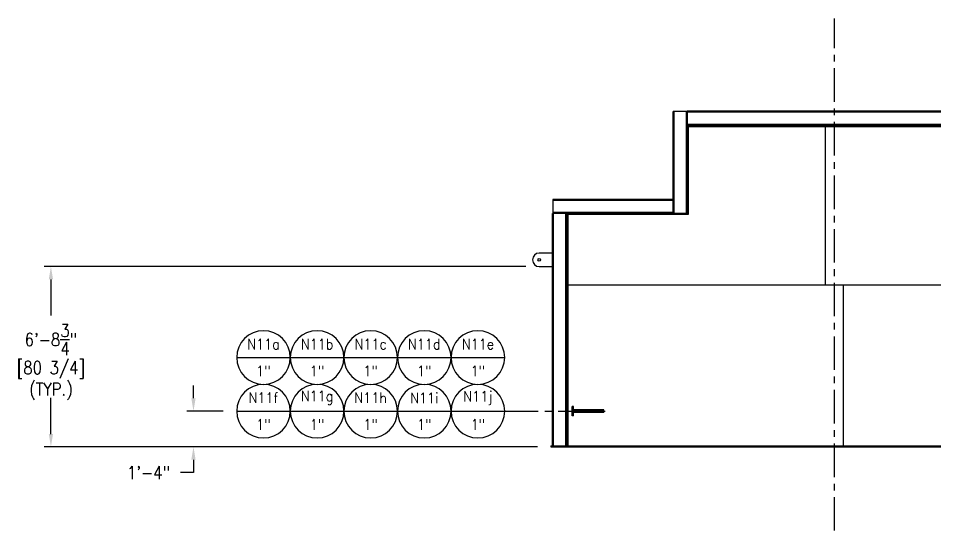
# Model space of a CAD drawing. Extents: x -1889 to 1550, y -1971 to 1122.
# Drawn here: x -1253.2 to -842.4, y -469.9 to -240.5 of the extents above; entities that cross this region are included whole.
import ezdxf
from ezdxf.enums import TextEntityAlignment as Align

# ---------------------------------------------------------------- set-up
doc = ezdxf.new("R2010")
doc.units = 0
doc.header["$LTSCALE"] = 12
doc.header["$MEASUREMENT"] = 0
doc.header["$PDMODE"] = 33
doc.header["$PDSIZE"] = -0.5
doc.linetypes.add('CENTER', pattern=[2, 1.25, -0.25, 0.25, -0.25])
doc.layers.get('0').update_dxf_attribs({"linetype": 'CONTINUOUS'})
doc.layers.get('Defpoints').update_dxf_attribs({"linetype": 'CONTINUOUS'})
for name, color, linetype in [('1 PIPE', 7, 'CONTINUOUS'), ('1-150-RFSO', 14, 'CONTINUOUS'), ('6X20', 3, 'CONTINUOUS'), ('CENTER', 6, 'CENTER'), ('COVER', 3, 'CONTINUOUS'), ('DIM', 1, 'CONTINUOUS'), ('EXTERNALS', 3, 'CONTINUOUS'), ('SHELL', 40, 'CONTINUOUS')]:
    doc.layers.add(name, color=color, linetype=linetype)
doc.styles.add('ROMANS', font='ROMANS.shx', dxfattribs={"width": 0.85, "height": 5.76})
doc.styles.get("Standard").update_dxf_attribs({"font": 'sanss___.ttf'})
doc.dimstyles.get("Standard").update_dxf_attribs({"dimtxt": 0.18, "dimasz": 0.18, "dimexe": 0.18, "dimexo": 0.0625, "dimgap": 0.09, "dimtad": 0, "dimtih": 1, "dimtoh": 1, "dimdec": 4, "dimzin": 0, "dimdsep": 46, "dimtxsty": 'Standard', "dimcen": 0.09, "dimadec": 0, "dimazin": 0, "dimtfac": 1, "dimtdec": 4, "dimtofl": 0, "dimtmove": 0, "dimatfit": 3, "dimfxl": 1, "dimtolj": 1, "dimtzin": 0, "dimarcsym": 0})

# ---------------------------------------------------------------- blocks, each defined once
blk = doc.blocks.new('*D175')
at = {"layer": 'Defpoints', "color": 0, "transparency": 16777216}
for p in [(-1155.42, -416.41), (-1174.77, -432.41), (-1014.7, -432.41)]:
    blk.add_point(p, dxfattribs=at)
at = {"layer": 'DIM', "color": 0, "lineweight": -2, "transparency": 16777216}
for p, q in [((-1174.77, -410.65), (-1174.77, -404.89)), ((-1161.42, -416.41), (-1177.77, -416.41)), ((-1020.7, -432.41), (-1177.77, -432.41)), ((-1174.77, -438.17), (-1174.77, -443.93)), ((-1174.77, -443.93), (-1180.53, -443.93))]:
    blk.add_line(p, q, dxfattribs=at)
at = {"layer": 'DIM', "color": 0, "transparency": 16777216}
for points in [[(-1175.73, -410.65), (-1173.81, -410.65), (-1174.77, -416.41)], [(-1175.73, -438.17), (-1173.81, -438.17), (-1174.77, -432.41)]]:
    blk.add_solid(points, dxfattribs=at)
at = {"layer": 'DIM', "color": 0, "transparency": 16777216, "insert": (-1194.89, -443.93), "char_height": 5.76, "attachment_point": 5, "style": 'ROMANS'}
blk.add_mtext('\\A1;1\'-4"', dxfattribs=at)
blk = doc.blocks.new('Nozzle Callout')
blk.add_line((0.25, 0), (-0.25, 0))
blk.add_circle((0, 0), 0.25)
at = {"style": 'ROMANS', "width": 0.9}
for tag, p in [('NZ-ID', (0, 0.125)), ('NZ-SZ', (0, -0.125))]:
    blk.add_attdef(tag, text='', height=0.0975, dxfattribs=at).set_placement(p, align=Align.MIDDLE)
blk = doc.blocks.new('*D181')
at = {"layer": 'Defpoints', "color": 0, "transparency": 16777216}
for p in [(-1238.61, -351.66), (-1019.95, -351.66), (-1014.7, -432.41)]:
    blk.add_point(p, dxfattribs=at)
at = {"layer": 'DIM', "color": 0, "lineweight": -2, "transparency": 16777216}
for p, q in [((-1025.95, -351.66), (-1241.61, -351.66)), ((-1238.61, -357.42), (-1238.61, -373.66)), ((-1238.61, -426.65), (-1238.61, -410.41)), ((-1020.7, -432.41), (-1241.61, -432.41))]:
    blk.add_line(p, q, dxfattribs=at)
at = {"layer": 'DIM', "color": 0, "transparency": 16777216}
for points in [[(-1239.57, -357.42), (-1237.65, -357.42), (-1238.61, -351.66)], [(-1239.57, -426.65), (-1237.65, -426.65), (-1238.61, -432.41)]]:
    blk.add_solid(points, dxfattribs=at)
at = {"layer": 'DIM', "color": 0, "transparency": 16777216, "char_height": 5.76, "attachment_point": 5, "style": 'ROMANS'}
for s, insert in [('\\A1;6\'-8{\\H1x;\\S3/4;}"', (-1238.61, -384.36)), ('\\A1;[80 3/4]\\P(TYP.)', (-1238.61, -402.73))]:
    blk.add_mtext(s, dxfattribs=dict(at, insert=insert))

msp = doc.modelspace()

# ---------------------------------------------------------------- linework, layer by layer
at = {"layer": '1 PIPE'}
for p, q in [((-990.96969, -415.75505), (-1005.09065, -415.75505)), ((-1005.09065, -417.07005), (-1005.09065, -415.75505)), ((-990.96969, -417.07005), (-1005.09065, -417.07005)), ((-990.96969, -417.07005), (-990.96969, -415.75505))]:
    msp.add_line(p, q, dxfattribs=at)
at = {"layer": '1-150-RFSO'}
for p, q in [((-1005.15315, -415.41255), (-1005.15315, -414.28755)), ((-1004.65315, -414.28755), (-1005.15315, -414.28755)), ((-1005.15315, -414.53755), (-1004.65315, -414.53755)), ((-1004.65315, -415.4438), (-1004.65315, -414.28755)), ((-1005.21565, -417.41255), (-1005.21565, -415.41255)), ((-1005.15315, -415.41255), (-1005.21565, -415.41255)), ((-1005.21565, -415.73255), (-1004.59065, -415.73255)), ((-1005.21565, -417.09255), (-1004.59065, -417.09255)), ((-1005.15315, -417.41255), (-1005.21565, -417.41255)), ((-1005.15315, -415.16255), (-1004.65315, -415.16255)), ((-1005.15315, -418.53755), (-1005.15315, -417.41255)), ((-1005.15315, -417.66255), (-1004.65315, -417.66255)), ((-1005.15315, -418.28755), (-1004.65315, -418.28755)), ((-1004.65315, -418.53755), (-1005.15315, -418.53755)), ((-1004.59065, -415.4438), (-1004.65315, -415.4438)), ((-1004.59065, -417.3813), (-1004.65315, -417.3813)), ((-1004.65315, -418.53755), (-1004.65315, -417.3813)), ((-1004.59065, -415.75505), (-1004.59065, -415.4438)), ((-1004.59065, -417.3813), (-1004.59065, -417.07005))]:
    msp.add_line(p, q, dxfattribs=at)
at = {"layer": '6X20'}
for p, q in [((-959.94809, -327.91255), (-959.94809, -282.22505)), ((-953.69809, -282.22505), (-959.94809, -282.22505)), ((-959.57309, -327.91255), (-959.57309, -282.22505)), ((-954.07309, -327.91255), (-954.07309, -282.22505)), ((-760.49809, -282.16255), (-953.69809, -282.16255)), ((-953.69809, -327.91255), (-953.69809, -282.22505)), ((-760.49809, -282.53755), (-953.69809, -282.53755)), ((-760.49809, -288.03755), (-953.69809, -288.03755)), ((-760.49809, -288.41255), (-953.69809, -288.41255)), ((-959.94809, -321.66255), (-1013.89809, -321.66255)), ((-959.94809, -322.03755), (-1013.89809, -322.03755)), ((-1013.94809, -431.91255), (-1013.94809, -327.91255)), ((-1007.69809, -327.91255), (-1013.94809, -327.91255)), ((-959.94809, -327.53755), (-1013.89809, -327.53755)), ((-959.94809, -327.91255), (-1013.89809, -327.91255)), ((-1013.57309, -431.91255), (-1013.57309, -327.91255)), ((-1008.07309, -431.91255), (-1008.07309, -327.91255)), ((-1007.69809, -431.91255), (-1007.69809, -327.91255))]:
    msp.add_line(p, q, dxfattribs=at)
at = {"layer": 'CENTER'}
for p, q in [((-887.69809, -469.91458), (-887.69809, -240.54526)), ((-1005.40115, -414.85005), (-1004.40514, -414.85005)), ((-1035.42166, -416.41255), (-989.9497, -416.41255)), ((-1005.40115, -417.97505), (-1004.40514, -417.97505))]:
    msp.add_line(p, q, dxfattribs=at)
at = {"layer": 'COVER'}
for p, q in [((-953.69809, -282.16255), (-953.69809, -288.41255)), ((-1013.89809, -321.66255), (-1013.89809, -327.91255)), ((-990.96969, -416.41255), (-1005.21565, -416.41255))]:
    msp.add_line(p, q, dxfattribs=at)
at = {"layer": 'EXTERNALS'}
for p, q in [((-1013.94809, -345.66255), (-1019.94809, -345.66255)), ((-1019.94809, -351.66255), (-1013.94809, -351.66255))]:
    msp.add_line(p, q, dxfattribs=at)
msp.add_circle((-1019.94809, -348.66255), 0.5625, dxfattribs=at)
msp.add_arc((-1019.94809, -348.66255), 3, 90, 270, dxfattribs=at)
at = {"layer": 'SHELL'}
for p, q in [((-953.69809, -288.41255), (-953.69809, -328.41255)), ((-953.19809, -288.41255), (-953.69809, -288.41255)), ((-953.19809, -288.41255), (-953.19809, -288.91255)), ((-953.19809, -288.41255), (-767.69809, -288.41255)), ((-953.19809, -288.41255), (-953.19809, -328.41255)), ((-953.19809, -288.91255), (-768.19809, -288.91255)), ((-891.69809, -359.91255), (-891.69809, -288.91255)), ((-1007.69809, -327.91255), (-1007.69809, -431.91255)), ((-953.69809, -327.91255), (-1007.69809, -327.91255)), ((-1007.19809, -327.91255), (-1007.19809, -431.91255)), ((-953.69809, -328.41255), (-1007.19809, -328.41255)), ((-953.19809, -328.41255), (-953.69809, -328.41255)), ((-1007.69809, -359.91255), (-767.69809, -359.91255)), ((-883.69809, -431.91255), (-883.69809, -359.91255)), ((-1014.69809, -431.91255), (-760.69809, -431.91255)), ((-1014.69809, -431.91255), (-1014.69809, -432.41255)), ((-1014.69809, -432.41255), (-760.69809, -432.41255))]:
    msp.add_line(p, q, dxfattribs=at)

# ---------------------------------------------------------------- block references
at = {"layer": 'DIM'}
ref = msp.add_blockref('Nozzle Callout', (-1143.42166, -392.41255), dxfattribs=dict(at, xscale=-48, yscale=48, zscale=48))
ref.add_attrib('NZ-ID', 'N11a', dxfattribs={"layer": '0', "height": 4.68, "style": 'ROMANS', "width": 0.9}).set_placement((-1143.42166, -386.41255), align=Align.MIDDLE)
ref.add_attrib('NZ-SZ', '1"', dxfattribs={"layer": '0', "height": 4.68, "style": 'ROMANS', "width": 0.9}).set_placement((-1143.42166, -398.41255), align=Align.MIDDLE)
ref = msp.add_blockref('Nozzle Callout', (-1119.42166, -392.41255), dxfattribs=dict(at, xscale=-48, yscale=48, zscale=48))
ref.add_attrib('NZ-ID', 'N11b', dxfattribs={"layer": '0', "height": 4.68, "style": 'ROMANS', "width": 0.9}).set_placement((-1119.42166, -386.41255), align=Align.MIDDLE)
ref.add_attrib('NZ-SZ', '1"', dxfattribs={"layer": '0', "height": 4.68, "style": 'ROMANS', "width": 0.9}).set_placement((-1119.42166, -398.41255), align=Align.MIDDLE)
ref = msp.add_blockref('Nozzle Callout', (-1095.42166, -392.41255), dxfattribs=dict(at, xscale=-48, yscale=48, zscale=48))
ref.add_attrib('NZ-ID', 'N11c', dxfattribs={"layer": '0', "height": 4.68, "style": 'ROMANS', "width": 0.9}).set_placement((-1095.42166, -386.41255), align=Align.MIDDLE)
ref.add_attrib('NZ-SZ', '1"', dxfattribs={"layer": '0', "height": 4.68, "style": 'ROMANS', "width": 0.9}).set_placement((-1095.42166, -398.41255), align=Align.MIDDLE)
ref = msp.add_blockref('Nozzle Callout', (-1071.42166, -392.41255), dxfattribs=dict(at, xscale=-48, yscale=48, zscale=48))
ref.add_attrib('NZ-ID', 'N11d', dxfattribs={"layer": '0', "height": 4.68, "style": 'ROMANS', "width": 0.9}).set_placement((-1071.42166, -386.41255), align=Align.MIDDLE)
ref.add_attrib('NZ-SZ', '1"', dxfattribs={"layer": '0', "height": 4.68, "style": 'ROMANS', "width": 0.9}).set_placement((-1071.42166, -398.41255), align=Align.MIDDLE)
ref = msp.add_blockref('Nozzle Callout', (-1047.42166, -392.41255), dxfattribs=dict(at, xscale=-48, yscale=48, zscale=48))
ref.add_attrib('NZ-ID', 'N11e', dxfattribs={"layer": '0', "height": 4.68, "style": 'ROMANS', "width": 0.9}).set_placement((-1047.42166, -386.41255), align=Align.MIDDLE)
ref.add_attrib('NZ-SZ', '1"', dxfattribs={"layer": '0', "height": 4.68, "style": 'ROMANS', "width": 0.9}).set_placement((-1047.42166, -398.41255), align=Align.MIDDLE)
ref = msp.add_blockref('Nozzle Callout', (-1143.42166, -416.41255), dxfattribs=dict(at, xscale=-48, yscale=48, zscale=48))
ref.add_attrib('NZ-ID', 'N11f', dxfattribs={"layer": '0', "height": 4.68, "style": 'ROMANS', "width": 0.9}).set_placement((-1143.42166, -410.41255), align=Align.MIDDLE)
ref.add_attrib('NZ-SZ', '1"', dxfattribs={"layer": '0', "height": 4.68, "style": 'ROMANS', "width": 0.9}).set_placement((-1143.42166, -422.41255), align=Align.MIDDLE)
ref = msp.add_blockref('Nozzle Callout', (-1119.42166, -416.41255), dxfattribs=dict(at, xscale=-48, yscale=48, zscale=48))
ref.add_attrib('NZ-ID', 'N11g', dxfattribs={"layer": '0', "height": 4.68, "style": 'ROMANS', "width": 0.9}).set_placement((-1119.42166, -410.41255), align=Align.MIDDLE)
ref.add_attrib('NZ-SZ', '1"', dxfattribs={"layer": '0', "height": 4.68, "style": 'ROMANS', "width": 0.9}).set_placement((-1119.42166, -422.41255), align=Align.MIDDLE)
ref = msp.add_blockref('Nozzle Callout', (-1095.42166, -416.41255), dxfattribs=dict(at, xscale=-48, yscale=48, zscale=48))
ref.add_attrib('NZ-ID', 'N11h', dxfattribs={"layer": '0', "height": 4.68, "style": 'ROMANS', "width": 0.9}).set_placement((-1095.42166, -410.41255), align=Align.MIDDLE)
ref.add_attrib('NZ-SZ', '1"', dxfattribs={"layer": '0', "height": 4.68, "style": 'ROMANS', "width": 0.9}).set_placement((-1095.42166, -422.41255), align=Align.MIDDLE)
ref = msp.add_blockref('Nozzle Callout', (-1071.42166, -416.41255), dxfattribs=dict(at, xscale=-48, yscale=48, zscale=48))
ref.add_attrib('NZ-ID', 'N11i', dxfattribs={"layer": '0', "height": 4.68, "style": 'ROMANS', "width": 0.9}).set_placement((-1071.42166, -410.41255), align=Align.MIDDLE)
ref.add_attrib('NZ-SZ', '1"', dxfattribs={"layer": '0', "height": 4.68, "style": 'ROMANS', "width": 0.9}).set_placement((-1071.42166, -422.41255), align=Align.MIDDLE)
ref = msp.add_blockref('Nozzle Callout', (-1047.42166, -416.41255), dxfattribs=dict(at, xscale=-48, yscale=48, zscale=48))
ref.add_attrib('NZ-ID', 'N11j', dxfattribs={"layer": '0', "height": 4.68, "style": 'ROMANS', "width": 0.9}).set_placement((-1047.42166, -410.41255), align=Align.MIDDLE)
ref.add_attrib('NZ-SZ', '1"', dxfattribs={"layer": '0', "height": 4.68, "style": 'ROMANS', "width": 0.9}).set_placement((-1047.42166, -422.41255), align=Align.MIDDLE)

# ---------------------------------------------------------------- dimensions: what is measured, and where the dimension line sits
dim = msp.add_linear_dim(base=(-1238.61368, -351.66255), p1=(-1014.69809, -432.41255), p2=(-1019.94809, -351.66255), angle=90, text='<>\\P(TYP.)', dimstyle='Standard', override={"dimscale": 48, "dimtxt": 5.76, "dimasz": 0.12, "dimexe": 0.0625, "dimexo": 0.125, "dimgap": 0.02, "dimzin": 3, "dimlunit": 4, "dimpost": '\\X', "dimtxsty": 'ROMANS', "dimcen": 0}, dxfattribs=at)
dim.commit()
dim.dimension.update_dxf_attribs({"geometry": '*D181', "text_midpoint": (-1238.61368, -392.03755)})
dim = msp.add_linear_dim(base=(-1174.76752, -432.41255), p1=(-1155.42166, -416.41255), p2=(-1014.69809, -432.41255), angle=90, dimstyle='Standard', override={"dimscale": 48, "dimtxt": 5.76, "dimasz": 0.12, "dimexe": 0.0625, "dimexo": 0.125, "dimgap": 0.1, "dimzin": 3, "dimlunit": 4, "dimpost": '\\X', "dimtxsty": 'ROMANS', "dimcen": 0}, dxfattribs=at)
dim.commit()
dim.dimension.update_dxf_attribs({"geometry": '*D175', "text_midpoint": (-1194.88638, -443.93255), "dimtype": 160})

doc.saveas('drawing.dxf')
